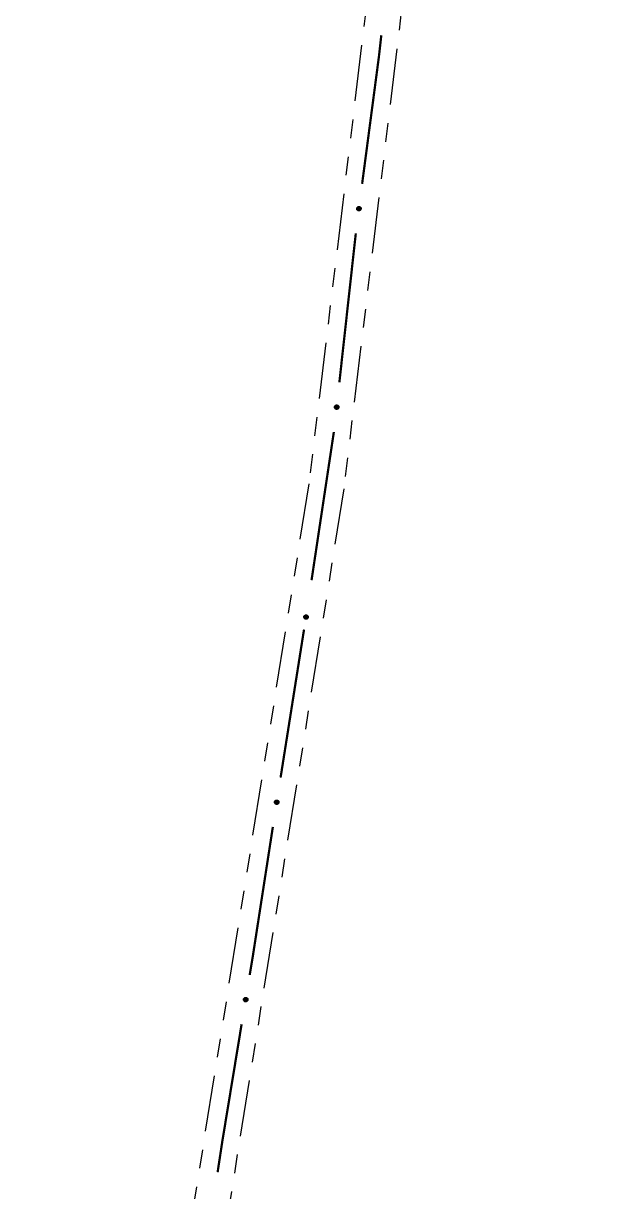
# Model space of a CAD drawing. Extents: x 209193 to 212081, y 4877574 to 4880493.
# Drawn here: x 211621 to 211667.1, y 4878769.4 to 4878863 of the extents above; entities that cross this region are included whole.
import ezdxf

# ---------------------------------------------------------------- set-up
doc = ezdxf.new("R2010")
doc.units = 0
doc.header["$LTSCALE"] = 1.5
doc.header["$MEASUREMENT"] = 0
doc.linetypes.add('TRACO_25', pattern=[8, 3, -1, 1, -1, 1, -1])
doc.layers.add('SV-EIXO-RUA-N-PAV', color=6, linetype='CONTINUOUS')
doc.layers.add('SV-RUA-NAO-PAV', color=7, linetype='CONTINUOUS')

msp = doc.modelspace()

# ---------------------------------------------------------------- linework, layer by layer
at = {"layer": 'SV-EIXO-RUA-N-PAV', "const_width": 0.18}
for points in [[(211649.741045, 4878862.01335), (211649.631812, 4878861.019333)], [(211649.566821, 4878860.427918), (211648.204404, 4878850.112476)], [(211649.631812, 4878861.019333), (211649.566821, 4878860.427918)], [(211647.697175, 4878846.14491), (211646.380028, 4878834.217416)], [(211645.938522, 4878830.241905), (211644.150488, 4878818.375864)], [(211643.546815, 4878814.421701), (211641.667843, 4878802.56972)], [(211641.048802, 4878798.617917), (211639.516108, 4878788.736073)], [(211639.449005, 4878788.303437), (211639.19476, 4878786.762074)], [(211639.516108, 4878788.736073), (211639.449005, 4878788.303437)], [(211638.543763, 4878782.815404), (211637.079019, 4878773.935397)], [(211637.00238, 4878773.47077), (211636.620681, 4878770.970645)], [(211637.079019, 4878773.935397), (211637.00238, 4878773.47077)]]:
    msp.add_lwpolyline(points, dxfattribs=at)
at = {"layer": 'SV-EIXO-RUA-N-PAV'}
for points in [[(211648.070474, 4878848.257724), (211648.100778, 4878848.219336), (211648.118973, 4878848.180146), (211648.124741, 4878848.143092), (211648.1213, 4878848.109019), (211648.113854, 4878848.074557), (211648.098681, 4878848.041469), (211648.073705, 4878848.008475), (211648.03541, 4878847.977806), (211647.994039, 4878847.961805), (211647.958013, 4878847.954207), (211647.922278, 4878847.955749), (211647.888921, 4878847.963544), (211647.855072, 4878847.980441), (211647.821883, 4878848.006078), (211647.791976, 4878848.045332), (211647.774401, 4878848.083875), (211647.769763, 4878848.119862), (211647.771542, 4878848.155778), (211647.779565, 4878848.19087), (211647.794647, 4878848.223264), (211647.820519, 4878848.256634), (211647.859654, 4878848.285639), (211647.897896, 4878848.303606), (211647.933808, 4878848.308748), (211647.969129, 4878848.306202), (211648.003784, 4878848.299153), (211648.03768, 4878848.285286), (211648.070474, 4878848.257724)], [(211646.28569, 4878832.36023), (211646.316806, 4878832.322496), (211646.335833, 4878832.283704), (211646.34239, 4878832.246781), (211646.339677, 4878832.212642), (211646.332967, 4878832.17803), (211646.318503, 4878832.144625), (211646.294237, 4878832.111106), (211646.256605, 4878832.079627), (211646.215584, 4878832.062747), (211646.179729, 4878832.054382), (211646.143969, 4878832.055162), (211646.110454, 4878832.062244), (211646.076252, 4878832.078415), (211646.042524, 4878832.103338), (211646.011786, 4878832.141945), (211645.993393, 4878832.180105), (211645.987989, 4878832.215985), (211645.989, 4878832.251931), (211645.996274, 4878832.287185), (211646.010661, 4878832.319894), (211646.035815, 4878832.353808), (211646.074323, 4878832.383641), (211646.112173, 4878832.40242), (211646.147967, 4878832.408327), (211646.183334, 4878832.406534), (211646.218132, 4878832.400227), (211646.252316, 4878832.387085), (211646.28569, 4878832.36023)], [(211643.836335, 4878815.544875), (211643.865634, 4878815.505714), (211643.882808, 4878815.466066), (211643.887614, 4878815.428874), (211643.883291, 4878815.394902), (211643.874954, 4878815.360645), (211643.858929, 4878815.327961), (211643.833107, 4878815.295626), (211643.79403, 4878815.265958), (211643.752258, 4878815.251035), (211643.716048, 4878815.244373), (211643.680364, 4878815.24684), (211643.647221, 4878815.255497), (211643.613821, 4878815.273266), (211643.581308, 4878815.299753), (211643.552427, 4878815.339769), (211643.535857, 4878815.378755), (211643.532153, 4878815.41485), (211643.534861, 4878815.450708), (211643.543792, 4878815.48558), (211643.559708, 4878815.517572), (211643.586436, 4878815.550261), (211643.626309, 4878815.578242), (211643.665003, 4878815.595213), (211643.701037, 4878815.599423), (211643.73628, 4878815.595961), (211643.770741, 4878815.588018), (211643.804266, 4878815.573276), (211643.836335, 4878815.544875)], [(211641.486143, 4878800.719397), (211641.515574, 4878800.680335), (211641.53288, 4878800.640744), (211641.537811, 4878800.603569), (211641.533602, 4878800.569583), (211641.52538, 4878800.535298), (211641.509464, 4878800.50256), (211641.483751, 4878800.470138), (211641.444773, 4878800.44034), (211641.403052, 4878800.425277), (211641.366864, 4878800.418493), (211641.331172, 4878800.420842), (211641.298, 4878800.429387), (211641.264541, 4878800.447044), (211641.231939, 4878800.473422), (211641.202924, 4878800.513341), (211641.186224, 4878800.552271), (211641.182399, 4878800.588353), (211641.184987, 4878800.62422), (211641.1938, 4878800.659122), (211641.209609, 4878800.691168), (211641.236227, 4878800.723945), (211641.276006, 4878800.75206), (211641.314644, 4878800.76916), (211641.350663, 4878800.773491), (211641.385917, 4878800.770148), (211641.420405, 4878800.76232), (211641.45398, 4878800.747691), (211641.486143, 4878800.719397)], [(211639.001258, 4878784.912588), (211639.030313, 4878784.873245), (211639.047238, 4878784.83349), (211639.051812, 4878784.79627), (211639.047277, 4878784.762325), (211639.038726, 4878784.728121), (211639.022497, 4878784.695538), (211638.996473, 4878784.663364), (211638.957211, 4878784.633942), (211638.915347, 4878784.61928), (211638.879096, 4878784.612844), (211638.843429, 4878784.615534), (211638.81034, 4878784.624398), (211638.777052, 4878784.642375), (211638.744705, 4878784.669065), (211638.716075, 4878784.709261), (211638.699749, 4878784.748349), (211638.69627, 4878784.784467), (211638.699202, 4878784.820307), (211638.708351, 4878784.855122), (211638.724466, 4878784.887015), (211638.751398, 4878784.919535), (211638.791445, 4878784.947267), (211638.830245, 4878784.963996), (211638.866304, 4878784.96798), (211638.901524, 4878784.964299), (211638.935935, 4878784.95614), (211638.969368, 4878784.94119), (211639.001258, 4878784.912588)]]:
    msp.add_lwpolyline(points, close=True, dxfattribs=at)
for points in [[(211647.794647, 4878848.223264), (211647.791976, 4878848.045332)], [(211647.809221, 4878848.234178), (211647.807485, 4878848.033457)], [(211647.820519, 4878848.256634), (211647.821883, 4878848.006078)], [(211647.8411, 4878848.267129), (211647.838369, 4878847.996345)], [(211647.859654, 4878848.285639), (211647.855072, 4878847.980441)], [(211647.877498, 4878848.292602), (211647.871576, 4878847.976819)], [(211647.897896, 4878848.303606), (211647.888921, 4878847.963544)], [(211647.914635, 4878848.302838), (211647.905497, 4878847.962704)], [(211647.933808, 4878848.308748), (211647.922278, 4878847.955749)], [(211647.950701, 4878848.304956), (211647.937785, 4878847.957063)], [(211647.969129, 4878848.306202), (211647.958013, 4878847.954207)], [(211647.987047, 4878848.298779), (211647.978445, 4878847.962704)], [(211648.003784, 4878848.299153), (211647.994039, 4878847.961805)], [(211648.019973, 4878848.287549), (211648.015761, 4878847.974292)], [(211648.03768, 4878848.285286), (211648.03541, 4878847.977806)], [(211648.052184, 4878848.270907), (211648.053154, 4878847.996881)], [(211648.070474, 4878848.257724), (211648.073705, 4878848.008475)], [(211648.086131, 4878848.236143), (211648.086744, 4878848.032359)], [(211647.779565, 4878848.19087), (211647.774401, 4878848.083875)], [(211647.787168, 4878848.202681), (211647.783544, 4878848.071028)], [(211648.100778, 4878848.219336), (211648.098681, 4878848.041469)], [(211648.111247, 4878848.19704), (211648.106448, 4878848.066919)], [(211648.118973, 4878848.180146), (211648.113854, 4878848.074557)], [(211646.010661, 4878832.319894), (211646.011786, 4878832.141945)], [(211646.024999, 4878832.331116), (211646.027545, 4878832.130404)], [(211646.035815, 4878832.353808), (211646.042524, 4878832.103338)], [(211646.056168, 4878832.36474), (211646.059213, 4878832.093959)], [(211646.074323, 4878832.383641), (211646.076252, 4878832.078415)], [(211646.092014, 4878832.390984), (211646.092829, 4878832.075146)], [(211646.112173, 4878832.40242), (211646.110454, 4878832.062244)], [(211646.128924, 4878832.402009), (211646.127044, 4878832.061758)], [(211646.147967, 4878832.408327), (211646.143969, 4878832.055162)], [(211646.164937, 4878832.404896), (211646.159445, 4878832.056807)], [(211646.183334, 4878832.406534), (211646.179729, 4878832.054382)], [(211646.201406, 4878832.399496), (211646.199975, 4878832.063314)], [(211646.218132, 4878832.400227), (211646.215584, 4878832.062747)], [(211646.234564, 4878832.38897), (211646.237036, 4878832.075695)], [(211646.252316, 4878832.387085), (211646.256605, 4878832.079627)], [(211646.267123, 4878832.373019), (211646.273938, 4878832.099076)], [(211646.28569, 4878832.36023), (211646.294237, 4878832.111106)], [(211646.301804, 4878832.338987), (211646.306763, 4878832.135263)], [(211646.316806, 4878832.322496), (211646.318503, 4878832.144625)], [(211645.996274, 4878832.287185), (211645.993393, 4878832.180105)], [(211646.003623, 4878832.299156), (211646.002807, 4878832.167456)], [(211646.327748, 4878832.300429), (211646.325726, 4878832.170235)], [(211646.335833, 4878832.283704), (211646.332967, 4878832.17803)], [(211643.543792, 4878815.48558), (211643.535857, 4878815.378755)], [(211643.551698, 4878815.49719), (211643.544664, 4878815.365675)], [(211643.559708, 4878815.517572), (211643.552427, 4878815.339769)], [(211643.574559, 4878815.528105), (211643.567624, 4878815.327496)], [(211643.586436, 4878815.550261), (211643.581308, 4878815.299753)], [(211643.607282, 4878815.560219), (211643.597536, 4878815.289596)], [(211643.626309, 4878815.578242), (211643.613821, 4878815.273266)], [(211643.644327, 4878815.584741), (211643.630226, 4878815.269217)], [(211643.665003, 4878815.595213), (211643.647221, 4878815.255497)], [(211643.681717, 4878815.59401), (211643.66377, 4878815.254228)], [(211643.701037, 4878815.599423), (211643.680364, 4878815.24684)], [(211643.717825, 4878815.595194), (211643.695901, 4878815.247752)], [(211643.73628, 4878815.595961), (211643.716048, 4878815.244373)], [(211643.753999, 4878815.588077), (211643.736693, 4878815.252338)], [(211643.770741, 4878815.588018), (211643.752258, 4878815.251035)], [(211643.786623, 4878815.575997), (211643.774297, 4878815.262955)], [(211643.804266, 4878815.573276), (211643.79403, 4878815.265958)], [(211643.818393, 4878815.558527), (211643.812262, 4878815.284567)], [(211643.836335, 4878815.544875), (211643.833107, 4878815.295626)], [(211643.851428, 4878815.522895), (211643.84676, 4878815.319164)], [(211643.865634, 4878815.505714), (211643.858929, 4878815.327961)], [(211643.875522, 4878815.483155), (211643.867353, 4878815.353201)], [(211643.882808, 4878815.466066), (211643.874954, 4878815.360645)], [(211641.1938, 4878800.659122), (211641.186224, 4878800.552271)], [(211641.201667, 4878800.670759), (211641.195074, 4878800.539221)], [(211641.209609, 4878800.691168), (211641.202924, 4878800.513341)], [(211641.224425, 4878800.70175), (211641.218162, 4878800.501119)], [(211641.236227, 4878800.723945), (211641.231939, 4878800.473422)], [(211641.25704, 4878800.733974), (211641.248201, 4878800.46332)], [(211641.276006, 4878800.75206), (211641.264541, 4878800.447044)], [(211641.294003, 4878800.758619), (211641.280959, 4878800.44305)], [(211641.314644, 4878800.76916), (211641.298, 4878800.429387)], [(211641.331362, 4878800.768014), (211641.314553, 4878800.428173)], [(211641.350663, 4878800.773491), (211641.331172, 4878800.420842)], [(211641.367466, 4878800.769318), (211641.346706, 4878800.421806)], [(211641.385917, 4878800.770148), (211641.366864, 4878800.418493)], [(211641.403663, 4878800.762323), (211641.387482, 4878800.426528)], [(211641.420405, 4878800.76232), (211641.403052, 4878800.425277)], [(211641.436328, 4878800.750353), (211641.425051, 4878800.437271)], [(211641.45398, 4878800.747691), (211641.444773, 4878800.44034)], [(211641.468155, 4878800.732989), (211641.462943, 4878800.45901)], [(211641.486143, 4878800.719397), (211641.483751, 4878800.470138)], [(211641.501309, 4878800.697468), (211641.497325, 4878800.493722)], [(211641.515574, 4878800.680335), (211641.509464, 4878800.50256)], [(211641.525537, 4878800.657809), (211641.517804, 4878800.527828)], [(211641.53288, 4878800.640744), (211641.52538, 4878800.535298)], [(211638.708351, 4878784.855122), (211638.699749, 4878784.748349)], [(211638.716329, 4878784.866683), (211638.708473, 4878784.735215)], [(211638.724466, 4878784.887015), (211638.716075, 4878784.709261)], [(211638.739383, 4878784.897454), (211638.731194, 4878784.696893)], [(211638.751398, 4878784.919535), (211638.744705, 4878784.669065)], [(211638.772306, 4878784.929364), (211638.760869, 4878784.658807)], [(211638.791445, 4878784.947267), (211638.777052, 4878784.642375)], [(211638.809503, 4878784.953653), (211638.793431, 4878784.638224)], [(211638.830245, 4878784.963996), (211638.81034, 4878784.624398)], [(211638.846951, 4878784.962689), (211638.826881, 4878784.623025)], [(211638.866304, 4878784.96798), (211638.843429, 4878784.615534)], [(211638.883066, 4878784.963647), (211638.85897, 4878784.616349)], [(211638.901524, 4878784.964299), (211638.879096, 4878784.612844)], [(211638.919194, 4878784.956304), (211638.899791, 4878784.62068)], [(211638.935935, 4878784.95614), (211638.915347, 4878784.61928)], [(211638.951742, 4878784.944021), (211638.93746, 4878784.631062)], [(211638.969368, 4878784.94119), (211638.957211, 4878784.633942)], [(211638.983402, 4878784.926352), (211638.97556, 4878784.652436)], [(211639.001258, 4878784.912588), (211638.996473, 4878784.663364)], [(211639.016213, 4878784.890515), (211639.010273, 4878784.686816)], [(211639.030313, 4878784.873245), (211639.022497, 4878784.695538)], [(211639.040059, 4878784.850624), (211639.031079, 4878784.720724)], [(211639.047238, 4878784.83349), (211639.038726, 4878784.728121)]]:
    msp.add_lwpolyline(points, dxfattribs=at)
at = {"layer": 'SV-RUA-NAO-PAV', "linetype": 'TRACO_25'}
for points in [[(211660.977608, 4878937.182335, 12.917819), (211661.804062, 4878935.638002, 12.917819), (211661.75381, 4878932.908112, 12.917819), (211659.863318, 4878928.578259, 12.968167), (211657.212779, 4878924.138399, 12.998377), (211654.772008, 4878917.05865, 13.078934), (211652.911024, 4878907.329016, 12.998377), (211651.979992, 4878896.559438, 12.686217), (211651.038891, 4878885.04989, 12.575451), (211643.933139, 4878826.092172, 11.800088), (211621.048905, 4878683.117621, 10.531312)], [(211667.083993, 4878935.890612, 12.847332), (211665.781293, 4878934.368751, 12.867471), (211664.571449, 4878932.292697, 12.917819), (211662.383798, 4878927.282252, 12.968167), (211659.791428, 4878922.93983, 12.998377), (211657.512076, 4878916.328294, 13.078934), (211655.716475, 4878906.940498, 12.998377), (211654.798536, 4878896.322376, 12.686217), (211653.85355, 4878884.765308, 12.575451), (211646.734744, 4878825.699284, 11.800088), (211623.920478, 4878683.161876, 10.531312)]]:
    msp.add_polyline3d(points, dxfattribs=at)

doc.saveas('drawing.dxf')
